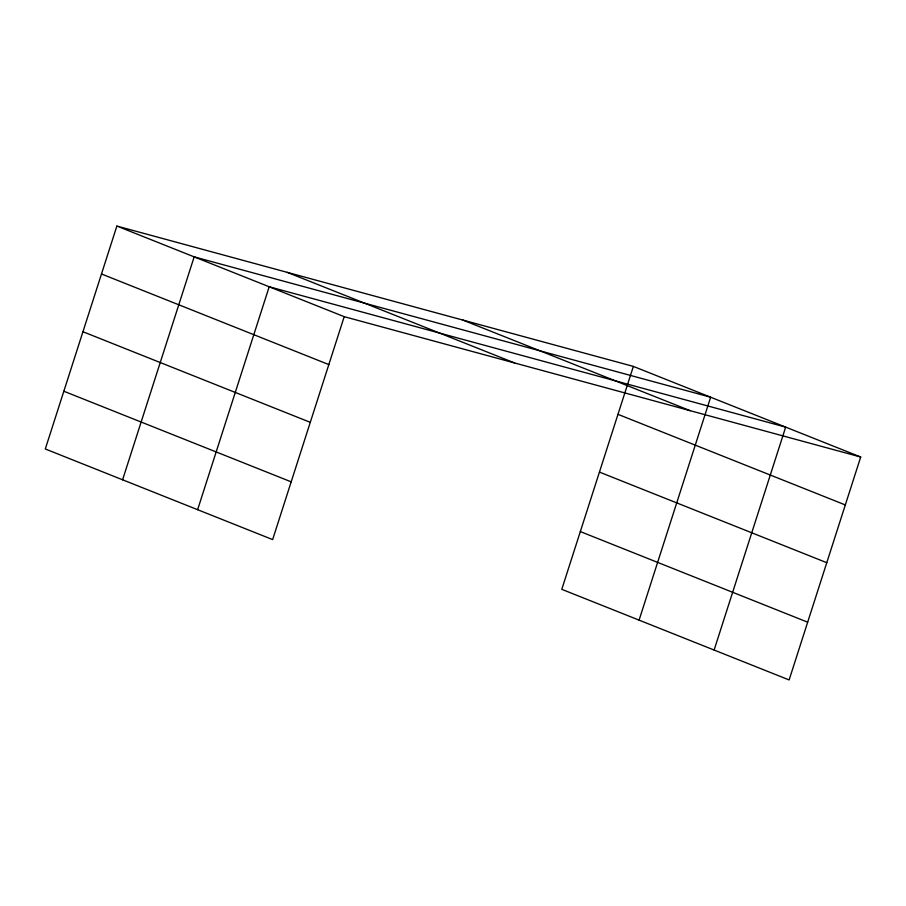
<?xml version="1.0" encoding="UTF-8"?>
<svg xmlns="http://www.w3.org/2000/svg" width="906" height="906" viewBox="0 0 906 906"><rect width="100%" height="100%" fill="white"/><g stroke="black" fill="none" stroke-linecap="round" stroke-linejoin="round"><path stroke-width="1.36" d="M116.874 226.058L45.3 448.98L272.638 539.591L344.212 316.67L116.874 226.058L633.362 366.409L860.7 457.02L789.126 679.942L561.788 589.33L633.362 366.409M122.593 479.784L194.167 256.862L710.655 397.213L639.081 620.134M197.621 509.693L269.195 286.772L785.672 427.122L714.109 650.044M344.212 316.67L860.7 457.02M462.921 320.101L690.259 410.701M287.315 272.378L514.653 362.978M617.971 414.336L845.309 504.936M599.432 472.083L826.77 562.683M101.483 273.974L328.833 364.586M82.944 331.732L310.282 422.332M580.327 531.584L807.665 622.184M63.839 391.233L291.188 481.833"/></g></svg>
